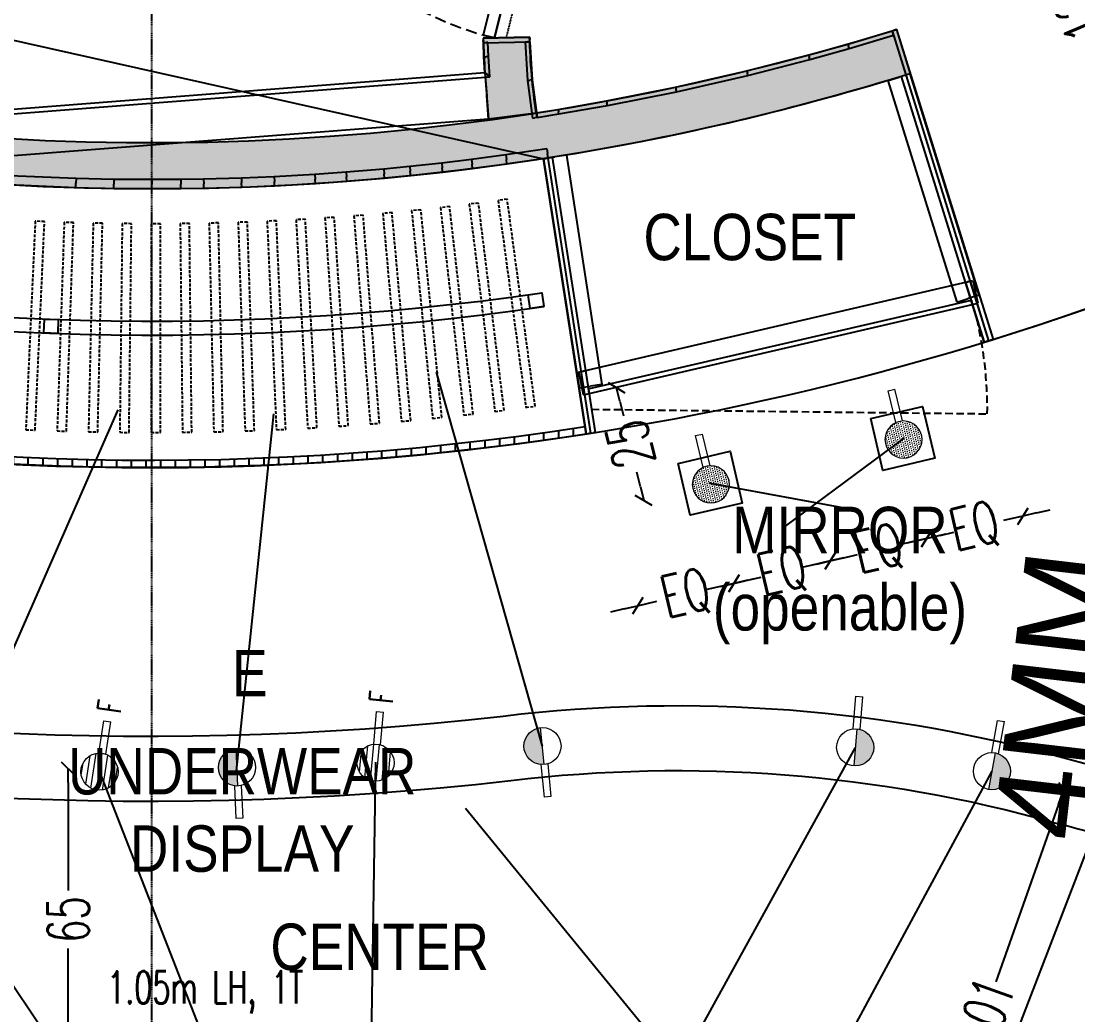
# Model space of a CAD drawing. Header units: millimetres. Extents: x 1734 to 22014, y 983 to 3953.
# Drawn here: x 3450.7 to 3678.4, y 2669.5 to 2883.7 of the extents above; entities that cross this region are included whole.
import ezdxf

# ---------------------------------------------------------------- set-up
doc = ezdxf.new("R2010")
doc.units = ezdxf.units.MM
for name, pattern in [('DASHDOT', [25.4, 12.7, -6.35, 0, -6.35]), ('HIDDEN', [0.375, 0.25, -0.125]), ('HIDDEN1', [0.375, 0.25, -0.125]), ('HIDDEN2', [4.7624999999999975, 3.174999999999998, -1.587499999999999])]:
    doc.linetypes.add(name, pattern=pattern)
for name, color, linetype in [('ARCH PLAN_text', 3, 'Continuous'), ('CLNG_projection', 1, 'Continuous'), ('FLOO_areas', 6, 'Continuous'), ('LAY_frames', 3, 'Continuous'), ('LAY_furn freestanding', 1, 'Continuous'), ('LAY_furn prod', 8, 'Continuous'), ('LAY_furn wall', 1, 'Continuous'), ('LAY_new wall', 6, 'Continuous'), ('LAY_new wall hatch', 8, 'Continuous'), ('LAY_projections', 1, 'HIDDEN'), ('LAY_text', 3, 'Continuous'), ('LD_beam', 240, 'Continuous'), ('LD_light integrated', 240, 'Continuous'), ('LD_pointing', 30, 'Continuous'), ('LD_quote', 242, 'Continuous'), ('MAT_mirror', 9, 'Continuous'), ('MATERIALE_xorel scuro', 177, 'Continuous'), ('MATERIALS_blackglass', 10, 'Continuous'), ('MATERIALS_pareti sudden', 141, 'Continuous'), ('MURI_infissi', 3, 'Continuous'), ('SURVEY_window', 2, 'Continuous'), ('TEXT', 3, 'Continuous')]:
    doc.layers.add(name, color=color, linetype=linetype)
doc.layers.add('LD_light', color=240, linetype='Continuous', lineweight=5)
doc.styles.add('Detail 1-50', font='Arial Narrow.ttf', dxfattribs={"height": 0.125})
doc.styles.add('SIMPLEX', font='SIMPLEX.SHX', dxfattribs={"width": 0.65})
doc.styles.get("Standard").update_dxf_attribs({"font": 'Arial.ttf'})
doc.dimstyles.new('Illuminazione 1_100', dxfattribs={"dimtxt": 9, "dimasz": 3, "dimexe": 0.05, "dimexo": 0.05, "dimgap": 1.5, "dimtad": 0, "dimdec": 0, "dimlfac": -1, "dimzin": 0, "dimdsep": 46, "dimtxsty": 'SIMPLEX', "dimblk": 'LINEET2S', "dimcen": 0, "dimdle": 0.1000000014901161, "dimse1": 1, "dimse2": 1, "dimclrd": 7, "dimclrt": 256, "dimadec": 0, "dimazin": 0, "dimtfac": 1, "dimtdec": 0, "dimtix": 1, "dimtmove": 2, "dimatfit": 3, "dimldrblk": 'OBLIQUE', "dimfxl": 1, "dimtolj": 1, "dimarcsym": 0})

# ---------------------------------------------------------------- blocks, each defined once
blk = doc.blocks.new('LINEET2S')
blk.add_line((-1, 0), (0, 0))
at = {"color": 5}
blk.add_line((0.5, 0.5), (-0.5, -0.5), dxfattribs=at)
blk = doc.blocks.new('*D321')
at = {"layer": 'DEFPOINTS', "color": 0, "transparency": 16777216}
for p in [(3666.216327011348, 2954.579692911425), (3651.979171779308, 2948.548853148787), (3716.530259095976, 2835.802326969633)]:
    blk.add_point(p, dxfattribs=at)
at = {"layer": 'LD_quote', "color": 7, "lineweight": -2, "transparency": 16777216}
for p, q in [((3653.149314048473, 2945.786468839912), (3674.732351530675, 2894.834848981479)), ((3701.122961594774, 2832.53387151587), (3681.226641124531, 2879.503616067224))]:
    blk.add_line(p, q, dxfattribs=at)
at = {"layer": 'LD_quote', "color": 7, "lineweight": -2, "transparency": 16777216, "xscale": 3, "yscale": 3, "zscale": 3}
for p, rotation in [((3651.979171779309, 2948.548853148787), 112.9574502340025), ((3702.293103863937, 2829.771487206995), 292.9574502340025)]:
    blk.add_blockref('LINEET2S', p, dxfattribs=dict(at, rotation=rotation))
at = {"layer": 'LD_quote', "transparency": 16777216, "insert": (3677.926970813282, 2887.146982787297), "char_height": 9, "attachment_point": 5, "rotation": 112.95745023400247, "style": 'SIMPLEX'}
blk.add_mtext('\\A1;129', dxfattribs=at)
blk = doc.blocks.new('_Oblique')
at = {"color": 0, "linetype": 'ByBlock', "lineweight": -2}
blk.add_line((-0.5, -0.5), (0.5, 0.5), dxfattribs=at)
blk = doc.blocks.new('*D325')
at = {"layer": 'DEFPOINTS', "color": 0, "transparency": 16777216}
for p in [(3688.195829668195, 2902.692127784393), (3636.282136817052, 2888.997631911069), (3639.274773215278, 2881.942083780508)]:
    blk.add_point(p, dxfattribs=at)
at = {"layer": 'LD_quote', "color": 7, "lineweight": -2, "transparency": 16777216}
for p, q in [((3682.441359768715, 2908.576234191541), (3666.611561233674, 2901.861967575265)), ((3639.043970318306, 2890.169073634483), (3654.873768853346, 2896.883340250758))]:
    blk.add_line(p, q, dxfattribs=at)
at = {"layer": 'LD_quote', "color": 7, "lineweight": -2, "transparency": 16777216, "xscale": 3, "yscale": 3, "zscale": 3}
for p, rotation in [((3685.203193269969, 2909.747675914954), 22.98440545024951), ((3636.282136817052, 2888.997631911069), 202.9844054502496)]:
    blk.add_blockref('LINEET2S', p, dxfattribs=dict(at, rotation=rotation))
at = {"layer": 'LD_quote', "transparency": 16777216, "insert": (3660.74266504351, 2899.372653913012), "char_height": 9, "attachment_point": 5, "rotation": 22.984405450249533, "style": 'SIMPLEX'}
blk.add_mtext('\\A1;EQ', dxfattribs=at)
blk = doc.blocks.new('*D326')
at = {"layer": 'DEFPOINTS', "color": 0, "transparency": 16777216}
for p in [(3593.470619658208, 2808.193851897464), (3578.986540460038, 2804.719274535849), (3599.30431297596, 2783.875591793193)]:
    blk.add_point(p, dxfattribs=at)
at = {"layer": 'LD_quote', "color": 7, "lineweight": -2, "transparency": 16777216}
for p, q in [((3579.686354295534, 2801.802039441509), (3580.448774075133, 2798.623826001234)), ((3584.120419942294, 2783.318249525918), (3583.358000162696, 2786.496462966193))]:
    blk.add_line(p, q, dxfattribs=at)
at = {"layer": 'LD_quote', "color": 7, "lineweight": -2, "transparency": 16777216, "xscale": 3, "yscale": 3, "zscale": 3}
for p, rotation in [((3578.986540460038, 2804.719274535849), 103.4897424408787), ((3584.82023377779, 2780.401014431578), 283.4897424408787)]:
    blk.add_blockref('LINEET2S', p, dxfattribs=dict(at, rotation=rotation))
at = {"layer": 'LD_quote', "transparency": 16777216, "insert": (3581.903387118914, 2792.560144483714), "char_height": 9, "attachment_point": 5, "rotation": 103.4897424408787, "style": 'SIMPLEX'}
blk.add_mtext('\\A1;25', dxfattribs=at)
blk = doc.blocks.new('*D327')
at = {"layer": 'DEFPOINTS', "color": 0, "transparency": 16777216}
for p in [(3599.303179728725, 2783.875327918242), (3578.545010134432, 2779.042118200676), (3604.270050199506, 2762.543098279903)]:
    blk.add_point(p, dxfattribs=at)
at = {"layer": 'LD_quote', "color": 7, "lineweight": -2, "transparency": 16777216}
for p, q in [((3604.270050199505, 2762.543098279903), (3600.099888338796, 2761.57214239974)), ((3607.191896287241, 2763.223403681607), (3610.113742374975, 2763.90370908331)), ((3583.511880605211, 2757.709888562338), (3587.682042465921, 2758.680844442501)), ((3580.590034517476, 2757.029583160635), (3577.668188429741, 2756.349277758931))]:
    blk.add_line(p, q, dxfattribs=at)
at = {"layer": 'LD_quote', "color": 7, "lineweight": -2, "transparency": 16777216, "xscale": 3, "yscale": 3, "zscale": 3}
for p, rotation in [((3604.270050199505, 2762.543098279903), 193.1068922192421), ((3583.511880605211, 2757.709888562338), 13.10689221924212)]:
    blk.add_blockref('LINEET2S', p, dxfattribs=dict(at, rotation=rotation))
at = {"layer": 'LD_quote', "transparency": 16777216, "insert": (3593.89096540236, 2760.126493421122), "char_height": 9, "attachment_point": 5, "rotation": 13.106892219242118, "style": 'SIMPLEX'}
blk.add_mtext('\\A1;EQ', dxfattribs=at)
blk = doc.blocks.new('farettosingolo11.5x11.5')
at = {"layer": 'LD_beam'}
blk.add_lwpolyline([(-5.75, 5.75), (5.75, 5.75), (5.75, -5.75), (-5.75, -5.75)], close=True, dxfattribs=at)
blk.add_point((0, 0), dxfattribs=at)
blk = doc.blocks.new('pureopalplan')
at = {"layer": 'LD_light'}
h = blk.add_hatch(dxfattribs=at)
h.set_pattern_fill('DOTS', color=256, scale=8.062499999999915)
h.set_pattern_definition([(0, (0, 0), (0.2519531249999973, 0.5039062499999947), [0, -0.5039062499999947])])
h.paths.add_polyline_path([(4.299999999999954, 0, 1), (-4.299999999999954, 0, 1)])
for p, q in [((4.223737791997336, 0.8062499999987267), (11.80825933779306, 0.8062499999987267)), ((11.80825933779306, -0.8062500000012278), (11.80825933779306, 0.8062499999987267)), ((4.223737791997336, -0.8062500000012278), (11.80825933779306, -0.8062500000012278))]:
    blk.add_line(p, q, dxfattribs=at)
blk.add_circle((0, 0), 4.299999999999954, dxfattribs=at)
blk = doc.blocks.new('*D328')
at = {"layer": 'DEFPOINTS', "color": 0, "transparency": 16777216}
for p in [(3620.062482570258, 2788.708801510759), (3599.304312975961, 2783.875591793194), (3625.029353041036, 2767.376571872424)]:
    blk.add_point(p, dxfattribs=at)
at = {"layer": 'LD_quote', "color": 7, "lineweight": -2, "transparency": 16777216}
for p, q in [((3625.029353041038, 2767.376571872424), (3620.859191180327, 2766.405615992262)), ((3627.951199128773, 2768.056877274128), (3630.873045216508, 2768.737182675831)), ((3604.27118344674, 2762.54336215486), (3608.441345307452, 2763.514318035023)), ((3601.349337359004, 2761.863056753157), (3598.427491271269, 2761.182751351454))]:
    blk.add_line(p, q, dxfattribs=at)
at = {"layer": 'LD_quote', "color": 7, "lineweight": -2, "transparency": 16777216, "xscale": 3, "yscale": 3, "zscale": 3}
for p, rotation in [((3625.029353041038, 2767.376571872424), 193.106892219237), ((3604.27118344674, 2762.54336215486), 13.10689221923698)]:
    blk.add_blockref('LINEET2S', p, dxfattribs=dict(at, rotation=rotation))
at = {"layer": 'LD_quote', "transparency": 16777216, "insert": (3614.650268243888, 2764.959967013642), "char_height": 9, "attachment_point": 5, "rotation": 13.106892219236984, "style": 'SIMPLEX'}
blk.add_mtext('\\A1;EQ', dxfattribs=at)
blk = doc.blocks.new('*D329')
at = {"layer": 'DEFPOINTS', "color": 0, "transparency": 16777216}
for p in [(3640.819518917323, 2793.541747353372), (3620.061349323023, 2788.708537635807), (3645.786389388101, 2772.209517715033)]:
    blk.add_point(p, dxfattribs=at)
at = {"layer": 'LD_quote', "color": 7, "lineweight": -2, "transparency": 16777216}
for p, q in [((3645.786389388101, 2772.209517715033), (3641.61622752739, 2771.23856183487)), ((3648.708235475836, 2772.889823116736), (3651.630081563572, 2773.570128518439)), ((3625.028219793802, 2767.376307997469), (3629.198381654515, 2768.347263877632)), ((3622.106373706066, 2766.696002595766), (3619.184527618331, 2766.015697194062))]:
    blk.add_line(p, q, dxfattribs=at)
at = {"layer": 'LD_quote', "color": 7, "lineweight": -2, "transparency": 16777216, "xscale": 3, "yscale": 3, "zscale": 3}
for p, rotation in [((3645.786389388101, 2772.209517715033), 193.1068922192354), ((3625.028219793802, 2767.376307997469), 13.10689221923536)]:
    blk.add_blockref('LINEET2S', p, dxfattribs=dict(at, rotation=rotation))
at = {"layer": 'LD_quote', "transparency": 16777216, "insert": (3635.407304590952, 2769.792912856251), "char_height": 9, "attachment_point": 5, "rotation": 13.106892219235354, "style": 'SIMPLEX'}
blk.add_mtext('\\A1;EQ', dxfattribs=at)
blk = doc.blocks.new('*D330')
at = {"layer": 'DEFPOINTS', "color": 0, "transparency": 16777216}
for p in [(3661.576572697812, 2798.382416531719), (3640.818403103513, 2793.549206814154), (3666.543443168589, 2777.050186893383)]:
    blk.add_point(p, dxfattribs=at)
at = {"layer": 'LD_quote', "color": 7, "lineweight": -2, "transparency": 16777216}
for p, q in [((3669.465289256324, 2777.730492295086), (3672.387135344059, 2778.410797696789)), ((3666.543443168589, 2777.050186893382), (3662.373281307877, 2776.079231013219)), ((3642.863427486554, 2771.536671774115), (3639.941581398819, 2770.856366372412)), ((3645.78527357429, 2772.216977175818), (3649.955435435002, 2773.187933055981))]:
    blk.add_line(p, q, dxfattribs=at)
at = {"layer": 'LD_quote', "color": 7, "lineweight": -2, "transparency": 16777216, "xscale": 3, "yscale": 3, "zscale": 3}
for p, rotation in [((3666.543443168589, 2777.050186893382), 193.1068922192363), ((3645.78527357429, 2772.216977175818), 13.10689221923632)]:
    blk.add_blockref('LINEET2S', p, dxfattribs=dict(at, rotation=rotation))
at = {"layer": 'LD_quote', "transparency": 16777216, "insert": (3656.16435837144, 2774.633582034601), "char_height": 9, "attachment_point": 5, "rotation": 13.106892219236318, "style": 'SIMPLEX'}
blk.add_mtext('\\A1;EQ', dxfattribs=at)
blk = doc.blocks.new('purefasciostrettoplan')
at = {"layer": 'LD_light'}
blk.add_hatch(color=256, dxfattribs=at).paths.add_polyline_path([(-4.300000000000005, -3.20375193e-08, 1), (4.300000000000005, 0)])
for p, q in [((4.300000000000181, 0), (-4.300000001001535, -3.20375193e-08)), ((4.22373778999281, 0.8062499999999772), (11.80825933678989, 0.8062499999999772)), ((11.80825933678989, 0.8062499999999772), (11.80825933779124, -0.806250000000091)), ((4.223737790994163, -0.806250000000091), (11.80825933779124, -0.806250000000091))]:
    blk.add_line(p, q, dxfattribs=at)
blk.add_circle((0, 0), 4.300000000000005, dxfattribs=at)
blk = doc.blocks.new('*D373')
at = {"layer": 'DEFPOINTS', "color": 0, "transparency": 16777216}
for p in [(3460.816164898853, 2722.597693472807), (3478.501933435666, 2722.597693472807), (3478.830015964304, 2657.558363804506)]:
    blk.add_point(p, dxfattribs=at)
at = {"layer": 'LD_beam', "color": 7, "lineweight": -2, "transparency": 16777216}
for p, q in [((3460.816164898853, 2719.597693472807), (3460.816164898853, 2696.313742924371)), ((3460.816164898853, 2660.558363804506), (3460.816164898853, 2683.842314352942))]:
    blk.add_line(p, q, dxfattribs=at)
at = {"layer": 'LD_beam', "color": 7, "lineweight": -2, "transparency": 16777216, "xscale": 3, "yscale": 3, "zscale": 3}
for p, rotation in [((3460.816164898853, 2722.597693472807), 90), ((3460.816164898853, 2657.558363804506), 270)]:
    blk.add_blockref('LINEET2S', p, dxfattribs=dict(at, rotation=rotation))
at = {"layer": 'LD_beam', "transparency": 16777216, "insert": (3460.816164898853, 2690.078028638658), "char_height": 9, "attachment_point": 5, "rotation": 90, "style": 'SIMPLEX'}
blk.add_mtext('\\A1;65', dxfattribs=at)
blk = doc.blocks.new('*D374')
at = {"layer": 'DEFPOINTS', "color": 0, "transparency": 16777216}
for p in [(3675.230999776526, 2717.715012434064), (3675.230999776526, 2717.715012434064), (3641.439699001585, 2622.041214331804)]:
    blk.add_point(p, dxfattribs=at)
at = {"layer": 'LD_beam', "color": 7, "lineweight": -2, "transparency": 16777216}
for p, q in [((3674.231906403392, 2714.886264931766), (3660.736741675196, 2676.677210058102)), ((3642.438792374719, 2624.869961834102), (3655.933957102916, 2663.079016707767))]:
    blk.add_line(p, q, dxfattribs=at)
at = {"layer": 'LD_beam', "color": 7, "lineweight": -2, "transparency": 16777216, "xscale": 3, "yscale": 3, "zscale": 3}
for p, rotation in [((3675.230999776526, 2717.715012434064), 70.54714397186989), ((3641.439699001585, 2622.041214331804), 250.5471439718699)]:
    blk.add_blockref('LINEET2S', p, dxfattribs=dict(at, rotation=rotation))
at = {"layer": 'LD_beam', "transparency": 16777216, "insert": (3658.335349389056, 2669.878113382933), "char_height": 9, "attachment_point": 5, "rotation": 70.54714397186989, "style": 'SIMPLEX'}
blk.add_mtext('\\A1;101', dxfattribs=at)
blk = doc.blocks.new('A$C2ABF7FAD')
at = {"layer": 'LD_light', "ltscale": 0.5}
h = blk.add_hatch(dxfattribs=at)
h.set_pattern_fill('LINE', color=70, scale=10, angle=450.0000000140827, style=0)
h.set_pattern_definition([(90.00000001408272, (4318.243481400244, -3313.514310298712), (-1.25, -3.072372e-10), [])])
h.paths.add_polyline_path([(-9.2636473701e-06, 4.00000228616409, 1), (7.999990736352628, 4.00000228616409, 1)])
at = {"layer": 'LD_light', "color": 70}
for p, q in [((3.249990748467098, 7.929060644635682), (3.24999073809522, 14.9844295558014)), ((3.24999073809522, 14.9844295558014), (4.749990734606398, 14.98442957318912)), ((4.749990744981914, 7.929060662023402), (4.749990734606398, 14.98442957318912))]:
    blk.add_line(p, q, dxfattribs=at)
blk.add_circle((3.999990736352629, 4.00000228616409), 3.999999999999999, dxfattribs=at)
at = {"layer": 'LD_light', "color": 70, "insert": (3.999990736352629, 18.20237662298677), "char_height": 5.075721127553122, "width": 7.492213639557688, "attachment_point": 5, "rotation": 90.00000001434313, "style": 'SIMPLEX'}
blk.add_mtext('F', dxfattribs=at)

msp = doc.modelspace()

# ---------------------------------------------------------------- hatches: boundary and pattern name
at = {"layer": 'LAY_new wall hatch'}
h = msp.add_hatch(color=144, dxfattribs=at)
h.dxf.hatch_style = 1
edge = h.paths.add_edge_path()
edge.add_arc((3928.467511322104, 2572.071788411885), 690.0000000001147, 118.4227593887323, 127.9171371614183)
edge.add_arc((3686.513542200554, 2882.68363837493), 296.2723726850674, 127.917137161416, 183.4636039573209)
edge.add_line((3390.782347461143, 2864.784496651372), (3411.036888309034, 2861.830328525835))
edge.add_line((3411.036888309034, 2861.830328525835), (3410.089846801464, 2891.579845300612))
edge.add_line((3410.089846801464, 2891.579845300612), (3395.713580737054, 2895.860379620373))
edge.add_line((3395.713580737054, 2895.860379620373), (3435.665234386619, 3030.038862883032))
edge.add_line((3435.665234386619, 3030.038862883032), (3450.041500450865, 3025.758328562739))
edge.add_arc((3685.555540407478, 2883.116386616169), 275.342671264324, 138.1595785106832, 148.7982967173202, ccw=False)
edge.add_line((3480.423712941298, 3066.785981212985), (3471.310206815, 3078.780506944788))
edge.add_line((3471.310206815, 3078.780506944788), (3582.865608665332, 3163.370059006568))
edge.add_line((3582.865608665332, 3163.370059006568), (3591.928774957574, 3151.417694521826))
edge.add_line((3591.928774957574, 3151.417694521826), (3609.566153882872, 3161.310215725965))
edge.add_line((3609.566153882872, 3161.310215725965), (3600.045733492196, 3178.898893811109))
h = msp.add_hatch(color=144, dxfattribs=at)
h.dxf.hatch_style = 1
edge = h.paths.add_edge_path()
edge.add_arc((3478.831181513336, 3397.557809441917), 539.999999999802, 227.466394643193, 287.2872587308551)
edge.add_line((3639.298958400603, 2881.951280603653), (3642.270583898513, 2872.403011551082))
edge.add_arc((3478.831181513386, 3397.55780944215), 550.0000000000146, 227.4663946432055, 287.28725873084227, ccw=False)
edge.add_line((3107.018794232587, 2992.273281407131), (3113.77901945588, 2999.64209100777))
h = msp.add_hatch(color=144, dxfattribs=at)
h.dxf.hatch_style = 1
edge = h.paths.add_edge_path()
edge.add_arc((3685.555540416795, 2883.116386616909), 135.3426712735146, 181.2828767778526, 184.4338183362613)
edge.add_line((3550.617909722623, 2872.65338083014), (3551.390984887217, 2862.68330787203))
edge.add_line((3551.390984887217, 2862.68330787203), (3561.686585806958, 2863.952166678904))
edge.add_arc((3685.555540405523, 2883.116386616332), 125.3426712622298, 181.2828767777087, 188.7947114030379, ccw=False)
edge.add_line((3560.24428691858, 2880.310145592727), (3550.246793469218, 2880.086260063918))
at = {"layer": 'LD_light integrated'}
h = msp.add_hatch(dxfattribs=at)
h.set_pattern_fill('ANSI31', color=256, angle=45)
h.set_pattern_definition([(90, (5522.298864914985, 16571.18551707434), (-3.175, 9.992007221626409e-16), [])])
edge = h.paths.add_edge_path()
edge.add_line((3572.425935860556, 2794.781619211258), (3572.195124525635, 2796.263754875653))
edge.add_arc((3478.56265966058, 3397.516789398903), 608.5000000001004, 235.95297050537522, 278.85151073936845, ccw=False)
edge.add_line((3137.879814268523, 2893.326895751979), (3137.083206437983, 2892.27713714013))
edge.add_arc((3478.518533078775, 3396.167511037049), 608.6736327329136, 235.8784947261363, 278.8751586479237)

# ---------------------------------------------------------------- linework, layer by layer
at = {"color": 3}
msp.add_line((3919.859473963749, 2257.811037121492), (3546.387257733717, 2713.988687579481), dxfattribs=at)
at = {"color": 144, "linetype": 'HIDDEN2', "ltscale": 0.2}
for points in [[(3547.236406314507, 2844.270383938975), (3552.757904280516, 2799.61041237369), (3554.742791905639, 2799.855812283294), (3549.221293939634, 2844.515783848574)], [(3553.432615845926, 2845.071722743527), (3559.454256285317, 2800.476433234223), (3561.4362691524, 2800.744061698192), (3555.414628713002, 2845.339351207502)], [(3528.599348431952, 2842.283661330076), (3532.616509887259, 2797.463326504881), (3534.60852476838, 2797.641867014007), (3530.591363313073, 2842.462201839199)], [(3534.818992836081, 2842.876265686346), (3539.338188368856, 2798.103764396639), (3541.328077315065, 2798.304617531428), (3536.80888178229, 2843.077118821137)], [(3541.031605550936, 2843.53853428146), (3546.052267580868, 2798.819489649657), (3548.039780675612, 2799.042630184319), (3543.019118645676, 2843.761674816127)], [(3453.700069638642, 2840.624530479611), (3451.671549397633, 2795.670274778595), (3453.669516317674, 2795.580118323439), (3455.698036558682, 2840.534374024455)], [(3459.943010782008, 2840.377868124763), (3458.418405072749, 2795.403702457883), (3460.41725688017, 2795.335942204139), (3461.941862589421, 2840.310107871017)], [(3466.188324151481, 2840.201183790536), (3465.167824454107, 2795.212756607894), (3467.16731010667, 2795.167401065788), (3468.187809804047, 2840.155828248431)], [(3472.43522537806, 2840.094499667292), (3471.918959860413, 2795.097461210124), (3473.918828236288, 2795.074516076008), (3474.435093753931, 2840.071554533172)], [(3478.682929893344, 2840.057829153825), (3478.670963394867, 2795.057830744898), (3480.670963324155, 2795.057298900522), (3480.682929822633, 2840.057297309448)], [(3484.930653028023, 2840.091176855707), (3485.422987051632, 2795.093870189535), (3487.422867347905, 2795.115751701694), (3486.930533324306, 2840.113058367868)], [(3491.177610110466, 2840.194538584694), (3492.174182822342, 2795.205575017721), (3494.173692314205, 2795.249867138248), (3493.177119602329, 2840.238830705222)], [(3497.423016565233, 2840.367901359249), (3498.923702802604, 2795.39293120009), (3500.922590365233, 2795.459628366193), (3499.421904127859, 2840.434598525354)], [(3503.666088011647, 2840.61124340619), (3505.670699298505, 2795.655915205973), (3507.668713885178, 2795.745009040946), (3505.664102598326, 2840.700337241159)], [(3509.906040362286, 2840.924534163403), (3512.414324933059, 2795.994494006371), (3514.411215606699, 2796.105973320628), (3511.90293103594, 2841.036013477657)], [(3516.142089921483, 2841.307734283692), (3519.153732752628, 2796.408625078076), (3521.14924871732, 2796.542475870571), (3518.137605886179, 2841.441585076187)], [(3522.373453483695, 2841.76079563973), (3525.888076333318, 2796.898256409037), (3527.88196696579, 2797.054461869023), (3524.367344116166, 2841.917001099715)]]:
    msp.add_lwpolyline(points, close=True, dxfattribs=at)
at = {"layer": 'CLNG_projection', "color": 144}
msp.add_lwpolyline([(3660.100336886855, 2815.113397236106, 0.04929985948216783), (3770.616459367975, 2861.8700723908)], format="xyb", dxfattribs=at)
at = {"layer": 'FLOO_areas', "color": 144}
msp.add_lwpolyline([(3640.351833202698, 2871.809695724298, -0.03511120351930489), (3565.196704389426, 2854.381045894255)], format="xyb", dxfattribs=at)
for points in [[(3658.182181120017, 2814.518169811941), (3640.351833202698, 2871.809695724298)], [(3574.402915302573, 2795.091176589718), (3565.196704389426, 2854.381045894254)]]:
    msp.add_lwpolyline(points, dxfattribs=at)
for start, end in [(235.7397022283653, 279.0139521555447), (287.0986156960514, 298.5768138354803)]:
    msp.add_arc((3478.831181513382, 3397.557809442132), 610, start, end, dxfattribs=at)
at = {"layer": 'LAY_frames', "color": 144, "linetype": 'HIDDEN2', "ltscale": 0.5}
msp.add_lwpolyline([(3573.629452790363, 2800.072432361847), (3658.878805480716, 2799.094463995787)], dxfattribs=at)
msp.add_arc((3573.629452790363, 2800.072432361847), 85.25496206232864, 359.3427398539711, 13.79826441142651, dxfattribs=at)
at = {"layer": 'LAY_furn freestanding', "color": 144}
msp.add_lwpolyline([(3660.100336886855, 2815.113397236109, 0.04929985948216783), (3770.616459367975, 2861.870072390804)], format="xyb", dxfattribs=at)
at = {"layer": 'LAY_furn prod', "color": 144}
for points in [[(3559.931068114471, 2824.766781902455), (3562.899784209367, 2825.198898493064), (3563.331900799974, 2822.230182398161), (3560.363184705075, 2821.798065807555)], [(3455.666644717439, 2819.515815033255), (3458.664829221292, 2819.411461399647), (3458.560475587681, 2816.413276895792), (3455.562291083828, 2816.517630529403)]]:
    msp.add_lwpolyline(points, close=True, dxfattribs=at)
for radius, start, end in [(578.5, 236.3993467329086, 278.3543066411276), (581.5, 236.3981281528253, 278.3555252211456)]:
    msp.add_arc((3478.831181513382, 3397.557809442135), radius, start, end, dxfattribs=at)
at = {"layer": 'LAY_furn wall', "color": 144}
msp.add_lwpolyline([(3137.084371754456, 2892.27658277762), (3170.698812058614, 2941.976375564293), (3563.22094514436, 2854.070580710575), (3572.427101176836, 2794.78106484892, -0.1893973115738291)], format="xyb", dxfattribs=at)
msp.add_arc((3478.831181513004, 3397.557809441711), 609.9999999994261, 227.4663946431529, 287.2872837185616, dxfattribs=at)
at = {"layer": 'LAY_new wall', "color": 6}
for p, q in [((3411.036888309038, 2861.830328525809), (3550.617909722623, 2872.653380830133)), ((3550.617909722623, 2872.653380830133), (3551.00444730492, 2867.6683443510815)), ((3637.4964493722455, 2870.9171988021276), (3639.8835166353865, 2871.6601051766056)), ((3642.270583898528, 2872.403011551083), (3639.8835166353865, 2871.6601051766056)), ((3657.128711388083, 2824.661666288267), (3642.270583898528, 2872.403011551083)), ((3652.3545768618005, 2823.1758535393114), (3637.4964493722455, 2870.9171988021276)), ((3551.3909848872167, 2862.68330787203), (3551.00444730492, 2867.6683443510815)), ((3411.809963473632, 2851.860255567706), (3551.3909848872167, 2862.68330787203)), ((3563.22094514436, 2854.070580710575), (3565.691341638594, 2854.454170545261)), ((3563.22094514436, 2854.070580710575), (3570.892741838081, 2804.662650825898)), ((3568.1617381328288, 2854.8377603799477), (3565.691341638594, 2854.454170545261)), ((3568.1617381328288, 2854.8377603799477), (3575.8335348265496, 2805.4298304952704)), ((3570.749997383097, 2808.0840017845103), (3655.750982757472, 2827.796611611863)), ((3655.750982757472, 2827.796611611863), (3656.315769768216, 2825.3612439532753)), ((3652.3545768618005, 2823.1758535393114), (3654.7416441249416, 2823.9187599137895)), ((3657.128711388083, 2824.661666288267), (3654.7416441249416, 2823.9187599137895)), ((3656.88055677896, 2822.925876294688), (3656.315769768216, 2825.3612439532753)), ((3571.879571404585, 2803.213266467335), (3656.88055677896, 2822.925876294688)), ((3570.749997383097, 2808.0840017845103), (3571.314784393841, 2805.6486341259224)), ((3571.879571404585, 2803.213266467335), (3571.314784393841, 2805.6486341259224)), ((3570.892741838081, 2804.662650825898), (3573.3631383323154, 2805.046240660584)), ((3575.8335348265496, 2805.4298304952704), (3573.3631383323154, 2805.046240660584))]:
    msp.add_line(p, q, dxfattribs=at)
at = {"layer": 'LAY_new wall', "color": 144}
for points in [[(3600.045733492196, 3178.898893811109, 0.04145075344115567), (3504.447891890359, 3116.413007076351, 0.2472271067823219), (3390.782347461143, 2864.784496651372), (3411.036888309034, 2861.830328525835), (3410.089846801464, 2891.579845300612), (3395.713580737054, 2895.860379620373), (3435.665234386619, 3030.038862883032), (3450.041500450865, 3025.758328562739, -0.04645353653699975), (3480.423712941298, 3066.785981212985), (3471.310206815, 3078.780506944788), (3582.865608665332, 3163.370059006568), (3591.928774957574, 3151.417694521826), (3609.566153882872, 3161.310215725965)], [(3113.77901945588, 2999.64209100777, 0.2671116214526476), (3639.298958400603, 2881.951280603653), (3642.270583898513, 2872.403011551082, -0.2671116214525296), (3107.018794232587, 2992.273281407131)], [(3550.246793469218, 2880.086260063918, 0.01374944251583741), (3550.617909722623, 2872.65338083014), (3551.390984887217, 2862.68330787203), (3561.686585806958, 2863.952166678904, -0.03278830413485786), (3560.24428691858, 2880.310145592727)]]:
    msp.add_lwpolyline(points, format="xyb", close=True, dxfattribs=at)
at = {"layer": 'LAY_projections', "color": 144, "linetype": 'HIDDEN1', "ltscale": 0.3}
msp.add_lwpolyline([(3555.24554019752, 2880.198202828536), (3571.838749897532, 2946.799144912123)], dxfattribs=at)
msp.add_lwpolyline([(3660.100336886855, 2815.113397236108, 0.04929985948216783), (3770.616459367975, 2861.870072390802)], format="xyb", dxfattribs=at)
at = {"layer": 'LD_beam'}
for points in [[(3103.684159819375, 2844.846248930508, 0.1796014898901429), (3554.535277795771, 2733.944673311022, -0.09846312216451626), (3677.020881759036, 2724.483126759071, -0.1635686114274277), (3820.786980154273, 2632.741272952288, -0.3935723853110216), (3788.454169615063, 2285.099578778802, -0.03504583535313545), (3760.065200932473, 2263.153614280543, -0.07069992422868218), (3631.422942523535, 2201.509779061661, -0.03571513153377004), (3561.773736494746, 2184.842811221438, -0.03571513153377004)], [(3095.818404918504, 2833.264802568357, 0.1796149183137328), (3556.166090292892, 2720.039937393114, -0.09866643415745323), (3673.441319920079, 2710.946803142629, -0.163626812413934), (3809.794133212148, 2624.070576674703, -0.3933940696627031), (3779.13730210729, 2295.549266804892, -0.03504583535313456), (3752.299139267379, 2274.802145785156, -0.07069992422868206), (3627.209559286017, 2214.860711676793, -0.03571513153376941), (3559.495114547561, 2198.656133849313, -0.03571513153376941)]]:
    msp.add_lwpolyline(points, format="xyb", dxfattribs=at)
at = {"layer": 'LD_light integrated'}
msp.add_lwpolyline([(3572.425935860556, 2794.781619211258), (3572.195124525642, 2796.263754875653, -0.1894279036659402), (3137.820392700582, 2893.367085512062), (3137.083206437983, 2892.277137140129, 0.1898408510721243), (3572.425935861007, 2794.78161921136)], format="xyb", dxfattribs=at)
at = {"layer": 'LD_pointing'}
for p, q in [((3563.009710813581, 2727.453277160189), (3540.145709467211, 2808.093407554177)), ((3438.099366659888, 2723.657939495763), (3471.540549801521, 2799.976338782953)), ((3497.101385345541, 2722.102781521575), (3505.084912032584, 2799.074301407411)), ((3640.860755319922, 2793.841833631313), (3615.336939615176, 2774.847160988477)), ((3599.127477521506, 2784.116821072203), (3630.418698794594, 2778.361629661216)), ((3414.909675087514, 2726.442230123904), (3461.470280016427, 2657.182418259379)), ((3630.404575337285, 2727.192638403059), (3579.955313502953, 2635.754923422619)), ((3527.027401830252, 2724.032098822692), (3525.946163586035, 2654.679676519596)), ((3467.551381698635, 2721.939247060616), (3492.769632372747, 2657.303941523413)), ((3659.862380093196, 2722.057110937874), (3608.692017620968, 2627.269687394999)), ((3684.110246983924, 2715.050457617333), (3644.458703885019, 2611.828626009892))]:
    msp.add_line(p, q, dxfattribs=at)
at = {"layer": 'MAT_mirror', "color": 1}
for p, q in [((3572.8721821553468, 2804.47000221787), (3655.440608480286, 2823.599960098336)), ((3573.097889637596, 2803.495807097549), (3655.666315962535, 2822.625764978015)), ((3655.440608480286, 2823.599960098336), (3655.5534622214104, 2823.1128625381752)), ((3655.666315962535, 2822.625764978015), (3655.5534622214104, 2823.1128625381752)), ((3572.8721821553468, 2804.47000221787), (3572.9850358964713, 2803.9829046577097)), ((3573.097889637596, 2803.495807097549), (3572.9850358964713, 2803.9829046577097))]:
    msp.add_line(p, q, dxfattribs=at)
at = {"layer": 'MATERIALE_xorel scuro', "color": 1}
for p, q in [((3563.91491267071, 2856.202261223245), (3555.0842045988074, 2854.8890184137445)), ((3563.91491267071, 2856.202261223245), (3564.0620082063897, 2855.2131389338474)), ((3547.7119565515395, 2853.9040639640443), (3541.2975059713654, 2853.129744934245)), ((3555.0842045988074, 2854.8890184137445), (3547.7119565515395, 2853.9040639640443)), ((3547.7119565515395, 2853.9040639640443), (3547.838097168759, 2852.9120313233434)), ((3555.0842045988074, 2854.8890184137445), (3555.223973204222, 2853.8988065131393)), ((3555.363741809637, 2852.908594612534), (3555.223973204222, 2853.8988065131393)), ((3564.209103742069, 2854.22401664445), (3555.363741809637, 2852.908594612534)), ((3564.209103742069, 2854.22401664445), (3564.0620082063897, 2855.2131389338474)), ((3520.7085465575733, 2851.160302056955), (3513.9638875962587, 2850.6852112145248)), ((3528.820252961221, 2851.8426354932344), (3520.7085465575733, 2851.160302056955)), ((3520.7085465575733, 2851.160302056955), (3520.7855934005456, 2850.163251406637)), ((3534.402373685226, 2852.3827851620686), (3528.820252961221, 2851.8426354932344)), ((3528.820252961221, 2851.8426354932344), (3528.9103242460023, 2850.8466804215395)), ((3541.2975059713654, 2853.129744934245), (3534.402373685226, 2852.3827851620686)), ((3534.402373685226, 2852.3827851620686), (3534.504384882144, 2851.387985446896)), ((3534.606396079063, 2850.393185731723), (3534.504384882144, 2851.387985446896)), ((3541.2975059713654, 2853.129744934245), (3541.4112832624182, 2852.1362198572706)), ((3541.525060553471, 2851.142694780296), (3541.4112832624182, 2852.1362198572706)), ((3547.964237785978, 2851.919998682643), (3541.525060553471, 2851.142694780296)), ((3547.964237785978, 2851.919998682643), (3547.838097168759, 2852.9120313233434)), ((3555.363741809637, 2852.908594612534), (3547.964237785978, 2851.919998682643)), ((3462.5159793665493, 2849.800831075706), (3448.1397267960965, 2850.4180514908335)), ((3462.5159793665493, 2849.800831075706), (3462.4833520534567, 2848.8013106637945)), ((3470.648521701448, 2849.618991443022), (3462.5159793665493, 2849.800831075706)), ((3470.648521701448, 2849.618991443022), (3470.635763887907, 2848.6190267589072)), ((3478.834340878615, 2849.593129386626), (3470.648521701448, 2849.618991443022)), ((3478.834340878615, 2849.593129386626), (3478.8327611960385, 2848.593129386626)), ((3485.0483592344312, 2849.593129386628), (3478.834340878615, 2849.593129386626)), ((3489.99324072539, 2849.671533247048), (3485.0483592344312, 2849.593129386628)), ((3485.0483592344312, 2849.593129386628), (3485.0562865157553, 2848.593129386628)), ((3498.1331481532497, 2849.897895188905), (3489.99324072539, 2849.671533247048)), ((3489.99324072539, 2849.671533247048), (3490.0150673684957, 2848.6717536291994)), ((3505.180924418573, 2850.1917213128727), (3498.1331481532497, 2849.897895188905)), ((3498.1331481532497, 2849.897895188905), (3498.167876118379, 2848.8984743427413)), ((3498.202604083508, 2847.899053496578), (3498.167876118379, 2848.8984743427413)), ((3513.9638875962587, 2850.6852112145248), (3505.180924418573, 2850.1917213128727)), ((3505.180924418573, 2850.1917213128727), (3505.2298035365848, 2849.1928904369697)), ((3505.278682654596, 2848.194059561067), (3505.2298035365848, 2849.1928904369697)), ((3513.9638875962587, 2850.6852112145248), (3514.027072857152, 2849.687184160396)), ((3514.090258118045, 2848.689157106268), (3514.027072857152, 2849.687184160396)), ((3520.862640243518, 2849.166200756318), (3514.090258118045, 2848.689157106268)), ((3520.862640243518, 2849.166200756318), (3520.7855934005456, 2850.163251406637)), ((3529.000395530784, 2849.850725349844), (3520.862640243518, 2849.166200756318)), ((3529.000395530784, 2849.850725349844), (3528.9103242460023, 2850.8466804215395)), ((3534.606396079063, 2850.393185731723), (3529.000395530784, 2849.850725349844)), ((3541.525060553471, 2851.142694780296), (3534.606396079063, 2850.393185731723)), ((3462.450724740364, 2847.801790251883), (3448.032500317349, 2848.420812658464)), ((3462.450724740364, 2847.801790251883), (3462.4833520534567, 2848.8013106637945)), ((3470.623006074366, 2847.619062074793), (3462.450724740364, 2847.801790251883)), ((3470.623006074366, 2847.619062074793), (3470.635763887907, 2848.6190267589072)), ((3478.831181513462, 2847.593129386626), (3470.623006074366, 2847.619062074793)), ((3478.831181513462, 2847.593129386626), (3478.8327611960385, 2848.593129386626)), ((3485.064213797079, 2847.593129386628), (3478.831181513462, 2847.593129386626)), ((3485.064213797079, 2847.593129386628), (3485.0562865157553, 2848.593129386628)), ((3490.036894011602, 2847.671974011351), (3485.064213797079, 2847.593129386628)), ((3490.036894011602, 2847.671974011351), (3490.0150673684957, 2848.6717536291994)), ((3498.202604083508, 2847.899053496578), (3490.036894011602, 2847.671974011351)), ((3505.278682654596, 2848.194059561067), (3498.202604083508, 2847.899053496578)), ((3514.090258118045, 2848.689157106268), (3505.278682654596, 2848.194059561067))]:
    msp.add_line(p, q, dxfattribs=at)
at = {"layer": 'MATERIALS_blackglass', "color": 1}
for p, q in [((3550.246793469218, 2880.086260063918), (3560.244286925819, 2880.310145593156)), ((3550.246793469218, 2880.086260063918), (3550.257987745672, 2879.58638539145)), ((3550.2691820221257, 2879.0865107189825), (3550.257987745672, 2879.58638539145)), ((3550.2691820221257, 2879.0865107189825), (3560.2666754787265, 2879.3103962482205)), ((3560.244286925819, 2880.310145593156), (3560.2554812022727, 2879.8102709206883)), ((3560.2666754787265, 2879.3103962482205), (3560.2554812022727, 2879.8102709206883)), ((3563.220945144374, 2854.070580710577), (3563.715024443221, 2854.1472986775143)), ((3572.427101176836, 2794.781064848923), (3563.220945144374, 2854.070580710577)), ((3564.209103742068, 2854.2240166444512), (3563.715024443221, 2854.1472986775143)), ((3573.4152597745297, 2794.9345007827974), (3564.209103742068, 2854.2240166444512)), ((3654.1941628458576, 2827.3604791026764), (3654.6716688667666, 2827.5087626148934)), ((3654.1941628458576, 2827.3604791026764), (3658.1822427205757, 2814.5179713715906)), ((3655.149174887676, 2827.657046127111), (3654.6716688667666, 2827.5087626148934)), ((3655.149174887676, 2827.657046127111), (3659.137254762394, 2814.814538396025)), ((3659.137254762394, 2814.814538396025), (3658.6597487414847, 2814.6662548838076)), ((3658.1822427205757, 2814.5179713715906), (3658.6597487414847, 2814.6662548838076)), ((3571.351805252732, 2808.223567269229), (3571.845884551577, 2808.3002852361788)), ((3573.415134007628, 2794.935310749488), (3571.351805252732, 2808.223567269229)), ((3572.339963850422, 2808.377003203129), (3571.845884551577, 2808.3002852361788)), ((3574.403292605318, 2795.088746683388), (3572.339963850422, 2808.377003203129)), ((3572.427101176836, 2794.781064848923), (3572.921180475683, 2794.8577828158604)), ((3573.4152597745297, 2794.9345007827974), (3572.921180475683, 2794.8577828158604)), ((3573.415134007628, 2794.935310749488), (3573.909213306473, 2795.012028716438)), ((3574.403292605318, 2795.088746683388), (3573.909213306473, 2795.012028716438))]:
    msp.add_line(p, q, dxfattribs=at)
at = {"layer": 'MATERIALS_pareti sudden', "color": 1}
for p, q in [((3567.146713327897, 2948.671413781866), (3550.238031170822, 2880.744272904959)), ((3569.5726826449295, 2948.067532276256), (3552.6640004878545, 2880.140391399349)), ((3628.80176855018, 2878.800811394077), (3638.344131495349, 2881.654118053862)), ((3638.3441314953466, 2881.654118053859), (3638.821544947975, 2881.8026993287544)), ((3638.3441314953466, 2881.654118053859), (3659.145509980747, 2814.8162346858267)), ((3638.344131495349, 2881.654118053862), (3638.4873723448745, 2881.1750751966692)), ((3638.6306131944007, 2880.696032339477), (3638.4873723448745, 2881.1750751966692)), ((3639.298958400603, 2881.95128060365), (3638.821544947975, 2881.8026993287544)), ((3639.298958400603, 2881.95128060365), (3660.100336886004, 2815.113397235618)), ((3550.238031170822, 2880.744272904959), (3551.4510158293383, 2880.442332152154)), ((3550.269182022126, 2879.08651071898), (3550.7687363204177, 2879.107617662351)), ((3550.397531709088, 2876.048759743855), (3550.269182022126, 2879.08651071898)), ((3551.268290618709, 2879.1287246057223), (3550.7687363204177, 2879.107617662351)), ((3551.3961635232067, 2876.1022580086974), (3551.268290618709, 2879.1287246057223)), ((3552.6640004878545, 2880.140391399349), (3551.4510158293383, 2880.442332152154)), ((3559.2687102093987, 2879.2466363765584), (3559.767692844058, 2879.278516312389)), ((3559.2687102093987, 2879.2466363765584), (3559.797396986545, 2870.9716661140264)), ((3560.266675478717, 2879.31039624822), (3559.767692844058, 2879.278516312389)), ((3560.266675478717, 2879.31039624822), (3560.793283250292, 2871.067966442581)), ((3620.384184729592, 2876.440982540079), (3628.80176855018, 2878.800811394077)), ((3628.80176855018, 2878.800811394077), (3628.940883815656, 2878.3205349266655)), ((3629.0799990811324, 2877.8402584592536), (3638.6306131944007, 2880.696032339477)), ((3607.064416590969, 2873.004439972893), (3620.384184729592, 2876.440982540079)), ((3620.384184729592, 2876.440982540079), (3620.514138936052, 2875.958137814143)), ((3620.644093142512, 2875.4752930882073), (3629.0799990811324, 2877.8402584592536)), ((3629.0799990811324, 2877.8402584592536), (3628.940883815656, 2878.3205349266655)), ((3550.397531709088, 2876.048759743855), (3550.896847616147, 2876.075508876276)), ((3550.617909722649, 2872.653380829837), (3550.397531709088, 2876.048759743855)), ((3551.3961635232067, 2876.1022580086974), (3550.896847616147, 2876.075508876276)), ((3551.6797699074737, 2871.7327153240103), (3551.3961635232067, 2876.1022580086974)), ((3607.301002901107, 2872.032733344286), (3620.644093142512, 2875.4752930882073)), ((3620.644093142512, 2875.4752930882073), (3620.514138936052, 2875.958137814143)), ((3410.0706960728394, 2860.7524087118627), (3551.6797699074737, 2871.7327153240103)), ((3411.036888308929, 2861.830328529183), (3550.617909722649, 2872.653380829837)), ((3550.617909722649, 2872.653380829837), (3551.1488398150614, 2872.1930480769233)), ((3551.6797699074737, 2871.7327153240103), (3551.1488398150614, 2872.1930480769233)), ((3591.695083908704, 2869.484197588543), (3607.064416590969, 2873.004439972893)), ((3591.904381394047, 2868.50624063797), (3607.301002901107, 2872.032733344286)), ((3607.064416590969, 2873.004439972893), (3607.182709746038, 2872.51858665859)), ((3607.301002901107, 2872.032733344286), (3607.182709746038, 2872.51858665859)), ((3559.797396986545, 2870.9716661140264), (3560.2953401184186, 2871.0198162783036)), ((3559.797396986545, 2870.9716661140264), (3560.852698276363, 2862.8360600551528)), ((3560.793283250292, 2871.067966442581), (3560.2953401184186, 2871.0198162783036)), ((3560.793283250292, 2871.067966442581), (3561.84439012393, 2862.964696284373)), ((3576.813435043779, 2866.521579046224), (3591.695083908704, 2869.484197588543)), ((3591.695083908704, 2869.484197588543), (3591.7997326513755, 2868.9952191132566)), ((3576.996993381607, 2865.5384979809523), (3591.904381394047, 2868.50624063797)), ((3591.904381394047, 2868.50624063797), (3591.7997326513755, 2868.9952191132566)), ((3566.402774502756, 2864.705844914172), (3576.813435043779, 2866.521579046224)), ((3566.567593650404, 2863.719495527252), (3576.996993381607, 2865.5384979809523)), ((3576.813435043779, 2866.521579046224), (3576.905214212693, 2866.030038513588)), ((3576.996993381607, 2865.5384979809523), (3576.905214212693, 2866.030038513588)), ((3560.852698276363, 2862.8360600551528), (3561.3485442001465, 2862.900378169763)), ((3561.84439012393, 2862.964696284373), (3561.3485442001465, 2862.900378169763)), ((3561.686585805626, 2863.952166687533), (3566.402774502756, 2864.705844914172)), ((3561.686585805626, 2863.952166687533), (3561.7654879647753, 2863.4584314859503)), ((3561.8443901239243, 2862.964696284368), (3561.7654879647753, 2863.4584314859503)), ((3561.8443901239243, 2862.964696284368), (3566.567593650404, 2863.719495527252)), ((3566.402774502756, 2864.705844914172), (3566.48518407658, 2864.212670220712)), ((3566.567593650404, 2863.719495527252), (3566.48518407658, 2864.212670220712)), ((3659.145509980747, 2814.8162346858267), (3659.6229234333755, 2814.9648159607223)), ((3660.100336886004, 2815.113397235618), (3659.6229234333755, 2814.9648159607223))]:
    msp.add_line(p, q, dxfattribs=at)
at = {"layer": 'MURI_infissi', "color": 144, "linetype": 'HIDDEN2', "ltscale": 0.75}
msp.add_lwpolyline([(3567.393407568488, 2948.610005713985), (3508.771493748154, 2913.018781630938, 0.1955482724642403), (3550.48062810157, 2880.683884755023)], format="xyb", dxfattribs=at)
at = {"layer": 'MURI_infissi', "color": 144}
msp.add_lwpolyline([(3550.480628103291, 2880.683884754595), (3552.666049138592, 2880.13988144103), (3569.574731297016, 2948.067022317599), (3567.148608283966, 2948.670958687476), (3550.239926126891, 2880.74381781057)], close=True, dxfattribs=at)
at = {"layer": 'SURVEY_window', "color": 144}
msp.add_lwpolyline([(2330.052457056172, 3616.56283426337, -0.06793179091565742), (4407.604071670692, 2833.942840076243, -0.01470641588341894), (4320.09843912322, 1134.203648562926), (4317.592297058498, 1134.300558881415, 0.01469753776655548), (4405.071013918325, 2832.471571886984, 0.06814370098383657), (2329.518819259338, 3614.120348648604, 1.157019953537566)], format="xyb", dxfattribs=at)
at = {"layer": 'SURVEY_window', "color": 144, "linetype": 'HIDDEN1', "ltscale": 0.3}
for radius, start in [(8174.476119507714, 61.56708729832259), (8164.476119507715, 61.60994715289323)]:
    msp.add_arc((512.9623462601267, -4355.960103191676), radius, start, 77.16036684802049, dxfattribs=at)
at = {"layer": 'TEXT', "color": 144, "linetype": 'DASHDOT', "ltscale": 0.01}
msp.add_lwpolyline([(3478.831181513709, 1234.325374612066), (3478.831181513335, 3777.711522083827)], dxfattribs=at)

# ---------------------------------------------------------------- block references
at = {"layer": 'LD_beam', "rotation": 13.10667522889427}
for p in [(3640.641567649054, 2793.790436093164), (3599.127477521506, 2784.116821072203)]:
    msp.add_blockref('farettosingolo11.5x11.5', p, dxfattribs=at)
at = {"layer": 'LD_light'}
for name, p, xscale, yscale, zscale, rotation in [('pureopalplan', (3640.818403103513, 2793.549206814154), -0.9302325581395449, 0.9302325581395452, 0.9302325581395451, 283.5409690017745), ('pureopalplan', (3599.304312975961, 2783.875591793194), -0.9302325581395449, 0.9302325581395452, 0.9302325581395451, 283.5409690017745), ('purefasciostrettoplan', (3630.404575322475, 2727.192638404749), 0.9302325581395441, 0.9302325581395441, 0.9302325581395441, 85.28372905641623), ('purefasciostrettoplan', (3659.862380078619, 2722.057110941007), 0.9302325581395438, 0.9302325581395438, 0.9302325581395438, 79.65960894199328), ('purefasciostrettoplan', (3563.0091127919, 2727.459307644463), 0.9302325581395459, 0.9302325581395459, 0.9302325581395459, 275.6634435243263), ('purefasciostrettoplan', (3497.179560235083, 2722.856488392665), 0.9302325581395441, 0.9302325581395441, 0.9302325581395441, 272.5893413934016)]:
    msp.add_blockref(name, p, dxfattribs=dict(at, xscale=xscale, yscale=yscale, zscale=zscale, rotation=rotation))
for p, rotation in [((3462.985716275456, 2718.599390263714), 351.1859804522578), ((3522.697401230147, 2720.247649735921), 354.8864925709171)]:
    msp.add_blockref('A$C2ABF7FAD', p, dxfattribs=dict(at, rotation=rotation))

# ---------------------------------------------------------------- texts
at = {"insert": (3720.628399712371, 2764.290552917694), "char_height": 20, "attachment_point": 9, "rotation": 83.32994415290526}
msp.add_mtext_dynamic_manual_height_columns('4MM CCTV', width=123.5661436287628, gutter_width=12.5, heights=[0], dxfattribs=at)
at = {"layer": 'ARCH PLAN_text', "color": 144, "char_height": 10, "width": 131.2020389772588, "attachment_point": 2, "style": 'Detail 1-50'}
for s, insert in [('E', (3499.946800100613, 2748.196383240386)), ('CENTER', (3527.91713716236, 2689.205400756385))]:
    msp.add_mtext(s, dxfattribs=dict(at, insert=insert))
at = {"layer": 'LAY_text', "color": 144, "char_height": 10, "width": 80.26512028149634, "attachment_point": 2, "style": 'Detail 1-50'}
for s, insert in [('CLOSET', (3607.680423147947, 2842.200981414958)), ('MIRROR\\P(openable)', (3627.109463047451, 2779.049541373596)), ('UNDERWEAR\\PDISPLAY', (3498.311049807591, 2727.040669302674))]:
    msp.add_mtext(s, dxfattribs=dict(at, insert=insert))
at = {"layer": 'LD_light integrated', "linetype": 'Continuous', "lineweight": 0, "extrusion": (8.73611925144372e-09, 5.650252121216105e-09, 1), "insert": (3469.201968870468, 2669.808761541928), "char_height": 7, "width": 128.0659965766446, "attachment_point": 7, "text_direction": (0.9999999016286629, 0.0004435568337322615, -8.738624600000668e-09), "style": 'SIMPLEX'}
msp.add_mtext('\\pt35;1.05m LH, 1T', dxfattribs=at)

# ---------------------------------------------------------------- dimensions: what is measured, and where the dimension line sits
at = {"layer": 'LD_beam'}
dim = msp.add_linear_dim(base=(3460.816164898853, 2722.597693472807), p1=(3478.830015964304, 2657.558363804506), p2=(3478.501933435666, 2722.597693472807), angle=90, dimstyle='Illuminazione 1_100', dxfattribs=at)
dim.commit()
dim.dimension.update_dxf_attribs({"geometry": '*D373', "text_midpoint": (3460.816164898853, 2690.078028638658)})
dim = msp.add_aligned_dim(p1=(3641.439699001585, 2622.041214331804), p2=(3675.230999776526, 2717.715012434064), distance=0, dimstyle='Illuminazione 1_100', dxfattribs=at)
dim.commit()
dim.dimension.update_dxf_attribs({"geometry": '*D374', "text_midpoint": (3658.335349389056, 2669.878113382933)})
at = {"layer": 'LD_quote'}
dim = msp.add_linear_dim(base=(3651.979171779308, 2948.548853148787), p1=(3716.530259095976, 2835.802326969633), p2=(3666.216327011349, 2954.579692911426), angle=112.95745023400198, dimstyle='Illuminazione 1_100', dxfattribs=at)
dim.commit()
dim.dimension.update_dxf_attribs({"geometry": '*D321', "text_midpoint": (3677.926970813283, 2887.146982787297), "dimtype": 161})
for p1, p2, distance, picture, middle in [((3688.195829668195, 2902.692127784393), (3639.274773215278, 2881.942083780508), -7.6639827788594905, '*D325', (3660.74266504351, 2899.372653913012)), ((3640.818403103513, 2793.549206814154), (3661.57657269781, 2798.382416531718), -21.902826840756113, '*D330', (3656.16435837144, 2774.633582034601)), ((3620.061349323023, 2788.708537635807), (3640.819518917324, 2793.541747353372), -21.902826840759687, '*D329', (3635.407304590952, 2769.79291285625)), ((3599.304312975961, 2783.875591793194), (3620.062482570258, 2788.708801510758), -21.902826840755022, '*D328', (3614.650268243888, 2764.959967013641)), ((3578.545010134432, 2779.042118200677), (3599.303179728726, 2783.875327918242), -21.90282684076041, '*D327', (3593.89096540236, 2760.126493421121))]:
    dim = msp.add_aligned_dim(p1=p1, p2=p2, distance=distance, text='EQ', dimstyle='Illuminazione 1_100', dxfattribs=at)
    dim.commit()
    dim.dimension.update_dxf_attribs({"geometry": picture, "text_midpoint": middle})
dim = msp.add_aligned_dim(p1=(3599.304312975961, 2783.875591793194), p2=(3593.470619658208, 2808.193851897465), distance=14.895007152086384, dimstyle='Illuminazione 1_100', dxfattribs=at)
dim.commit()
dim.dimension.update_dxf_attribs({"geometry": '*D326', "text_midpoint": (3581.903387118914, 2792.560144483714)})

doc.saveas('drawing.dxf')
